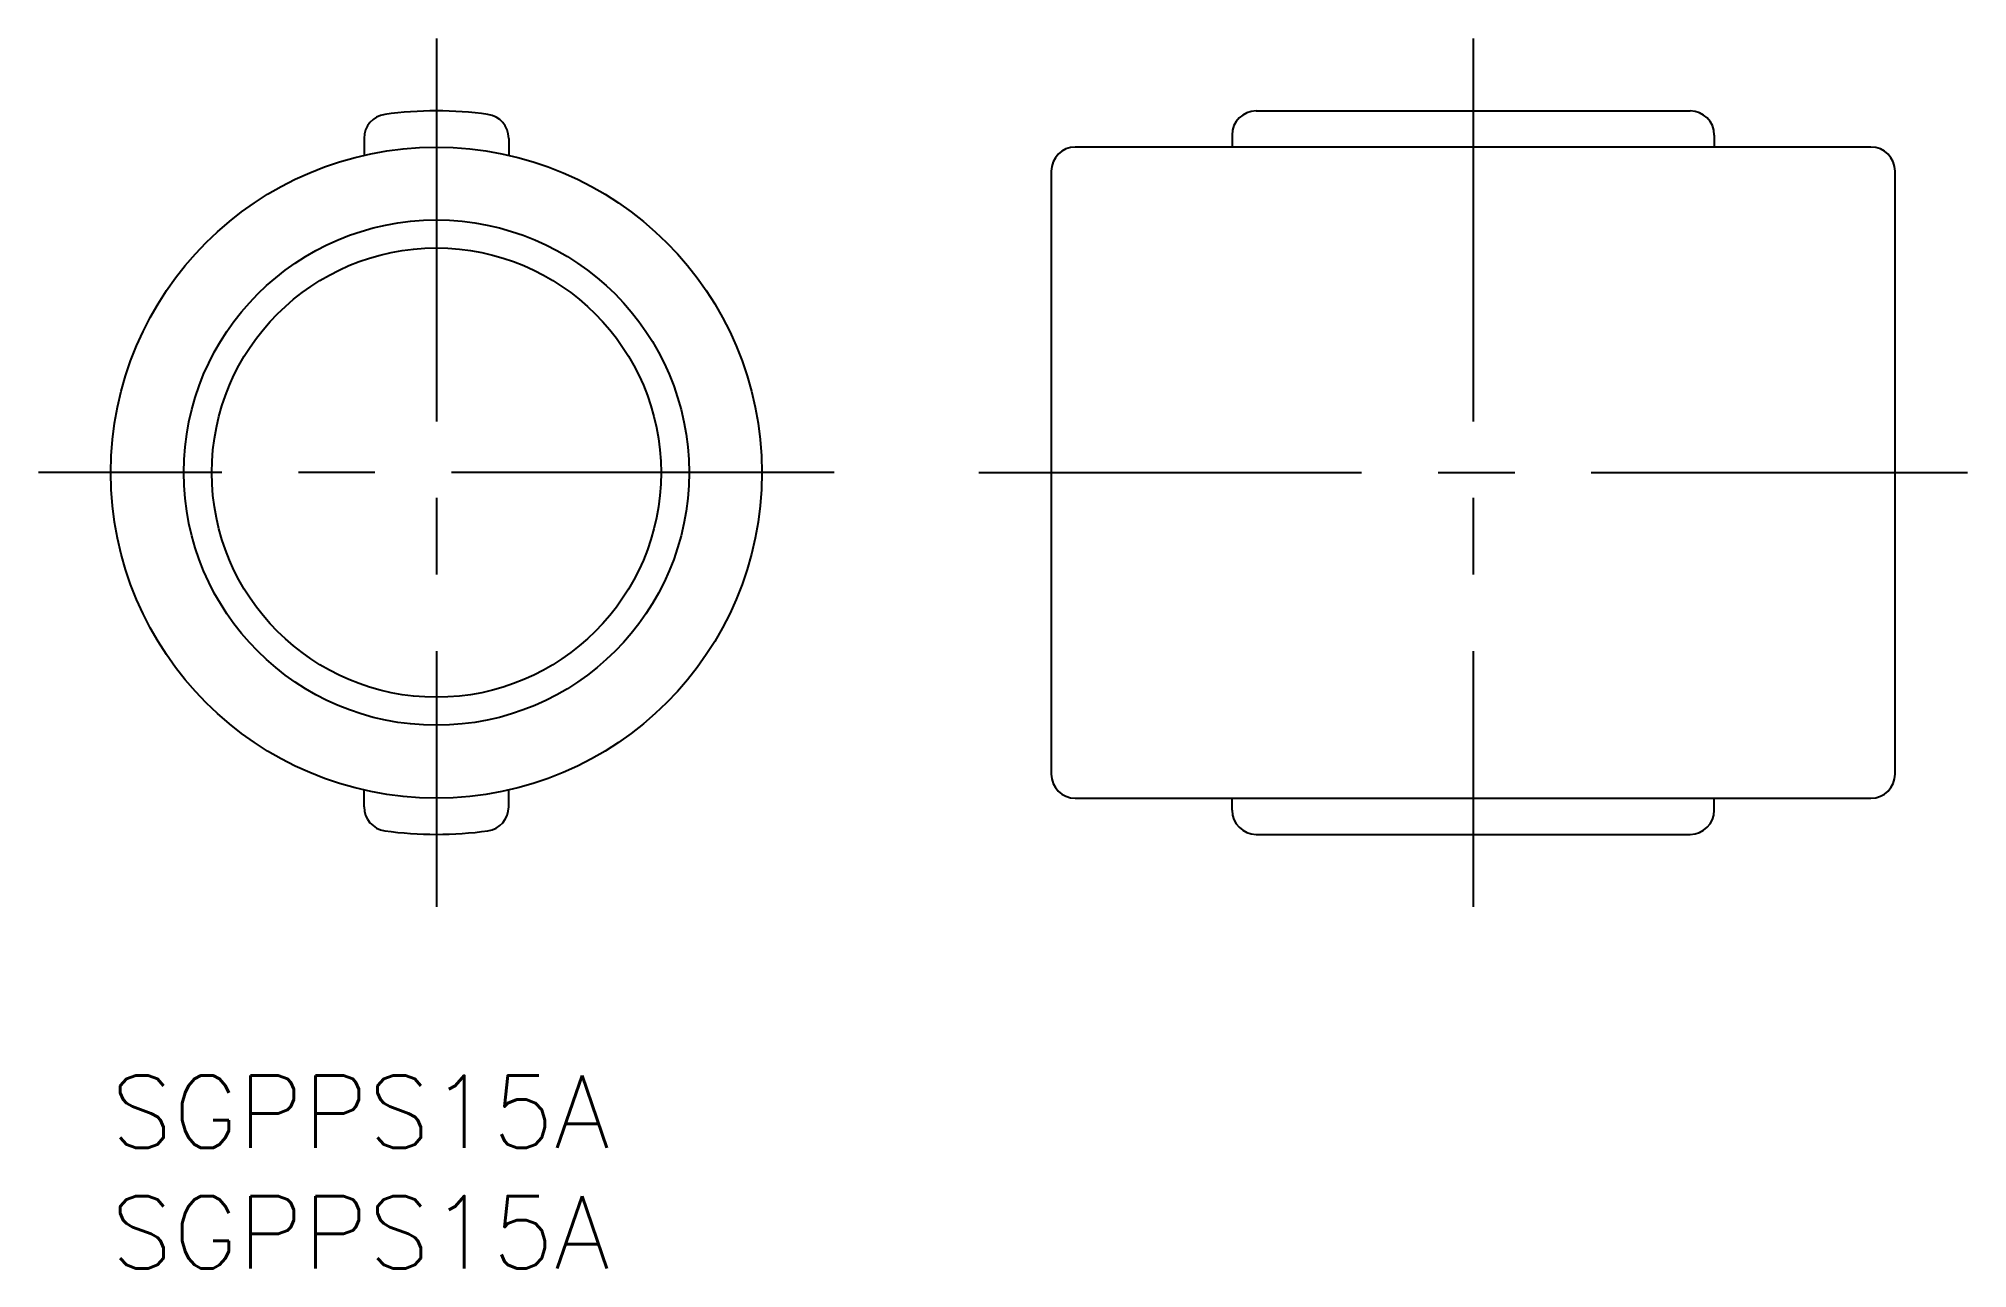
# Model space of a CAD drawing. Extents: x -3 to 77, y -8 to 43.
import ezdxf

# ---------------------------------------------------------------- set-up
doc = ezdxf.new("R2010")
doc.units = 0
doc.header["$LTSCALE"] = 0.5
doc.linetypes.add('CENTER', pattern=[50.8, 31.75, -6.35, 6.35, -6.35])
for name, color, linetype in [('MSM_CENTER', 1, 'CENTER'), ('MSM_CONTINUOUS', 7, 'CONTINUOUS'), ('MSM_NARROW', 5, 'CONTINUOUS'), ('MSM_PART_NUMBER', 7, 'CONTINUOUS')]:
    doc.layers.add(name, color=color, linetype=linetype)
doc.styles.get("Standard").update_dxf_attribs({"font": 'txt.shx', "height": 3, "bigfont": 'bigfont.shx'})

# ---------------------------------------------------------------- blocks, each defined once
blk = doc.blocks.new('*U5')
at = {"layer": 'MSM_PART_NUMBER'}
blk.add_text('SGPPS15A', height=3, dxfattribs=at).set_placement((0, -3))
blk = doc.blocks.new('*U6')
at = {"layer": 'MSM_PART_NUMBER'}
blk.add_text('SGPPS15A', height=3, dxfattribs=at).set_placement((0, -8))

msp = doc.modelspace()

# ---------------------------------------------------------------- linework, layer by layer
at = {"layer": 'MSM_CENTER'}
for p, q in [((13.5, 43), (13.5, 7)), ((56.5, 43), (56.5, 7)), ((30, 25), (-3, 25)), ((36, 25), (77, 25))]:
    msp.add_line(p, q, dxfattribs=at)
at = {"layer": 'MSM_CONTINUOUS'}
for p, q in [((47.5, 40), (65.5, 40)), ((10.5, 38.861), (10.5, 38.175)), ((16.5, 38.861), (16.5, 38.175)), ((73, 38.5), (40, 38.5)), ((46.5, 39), (46.5, 38.5)), ((66.5, 39), (66.5, 38.5)), ((39, 37.5), (39, 12.5)), ((74, 12.5), (74, 37.5)), ((10.5, 11.139), (10.5, 11.825)), ((16.5, 11.139), (16.5, 11.825)), ((40, 11.5), (73, 11.5)), ((46.5, 11), (46.5, 11.5)), ((66.5, 11), (66.5, 11.5)), ((47.5, 10), (65.5, 10))]:
    msp.add_line(p, q, dxfattribs=at)
for radius in [13.5, 9.316]:
    msp.add_circle((13.5, 25), radius, dxfattribs=at)
for centre, radius, start, end in [((11.5, 38.861), 1, 97.92814, 180), ((13.5, 24.5), 15.5, 82.07186, 97.92814), ((15.5, 38.861), 1, 0, 82.07186), ((47.5, 39), 1, 90, 180), ((65.5, 39), 1, 0, 90), ((40, 37.5), 1, 90, 180), ((73, 37.5), 1, 0, 90), ((40, 12.5), 1, 180, 270), ((73, 12.5), 1, 270, 0), ((11.5, 11.139), 1, 180, 262.07186), ((15.5, 11.139), 1, 277.92814, 360), ((47.5, 11), 1, 180, 270), ((65.5, 11), 1, 270, 0), ((13.5, 25.5), 15.5, 262.07186, 277.92814)]:
    msp.add_arc(centre, radius, start, end, dxfattribs=at)
at = {"layer": 'MSM_NARROW'}
msp.add_circle((13.5, 25), 10.477, dxfattribs=at)

# ---------------------------------------------------------------- block references
at = {"layer": 'MSM_CONTINUOUS'}
for name in ['*U5', '*U6']:
    msp.add_blockref(name, (0, 0), dxfattribs=at)

doc.saveas('drawing.dxf')
